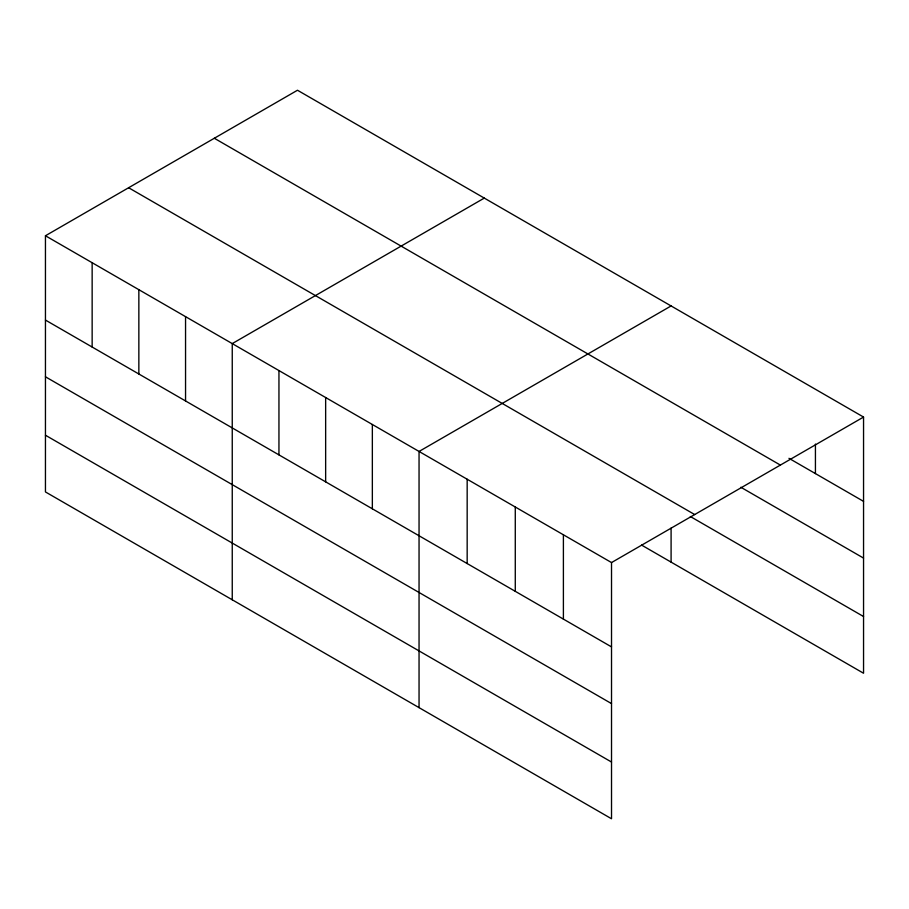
<?xml version="1.0" encoding="UTF-8"?>
<svg xmlns="http://www.w3.org/2000/svg" width="909" height="909" viewBox="0 0 909 909"><rect width="100%" height="100%" fill="white"/><g stroke="black" fill="none" stroke-linecap="round" stroke-linejoin="round"><path stroke-width="1.36" d="M45.45 235.761L611.518 562.569L611.518 818.759L45.45 491.939L45.45 235.761L297.482 90.241L863.55 417.061L863.55 673.239L641.595 545.093M484.292 198.094L232.25 343.602L232.25 599.792M671.092 305.947L419.049 451.455L419.049 707.634M611.518 562.569L863.55 417.061M788.967 458.318L863.55 501.37M214.319 138.259L780.376 465.078M740.858 487.258L863.55 558.092M128.624 187.743L694.681 514.551M690.34 516.517L863.55 616.529M45.45 320.07L611.518 646.89M45.45 376.792L611.518 703.6M45.45 435.229L611.518 762.037M815.43 444.081L815.43 473.6M671.092 528.095L671.092 562.126M563.398 534.787L563.398 619.109M515.278 507.017L515.278 591.327M467.169 479.236L467.169 563.546M372.349 424.492L372.349 508.813M325.649 397.528L325.649 481.85M278.949 370.565L278.949 454.886M185.55 316.639L185.55 400.96M138.85 289.676L138.85 373.997M92.15 262.724L92.15 347.033"/></g></svg>
